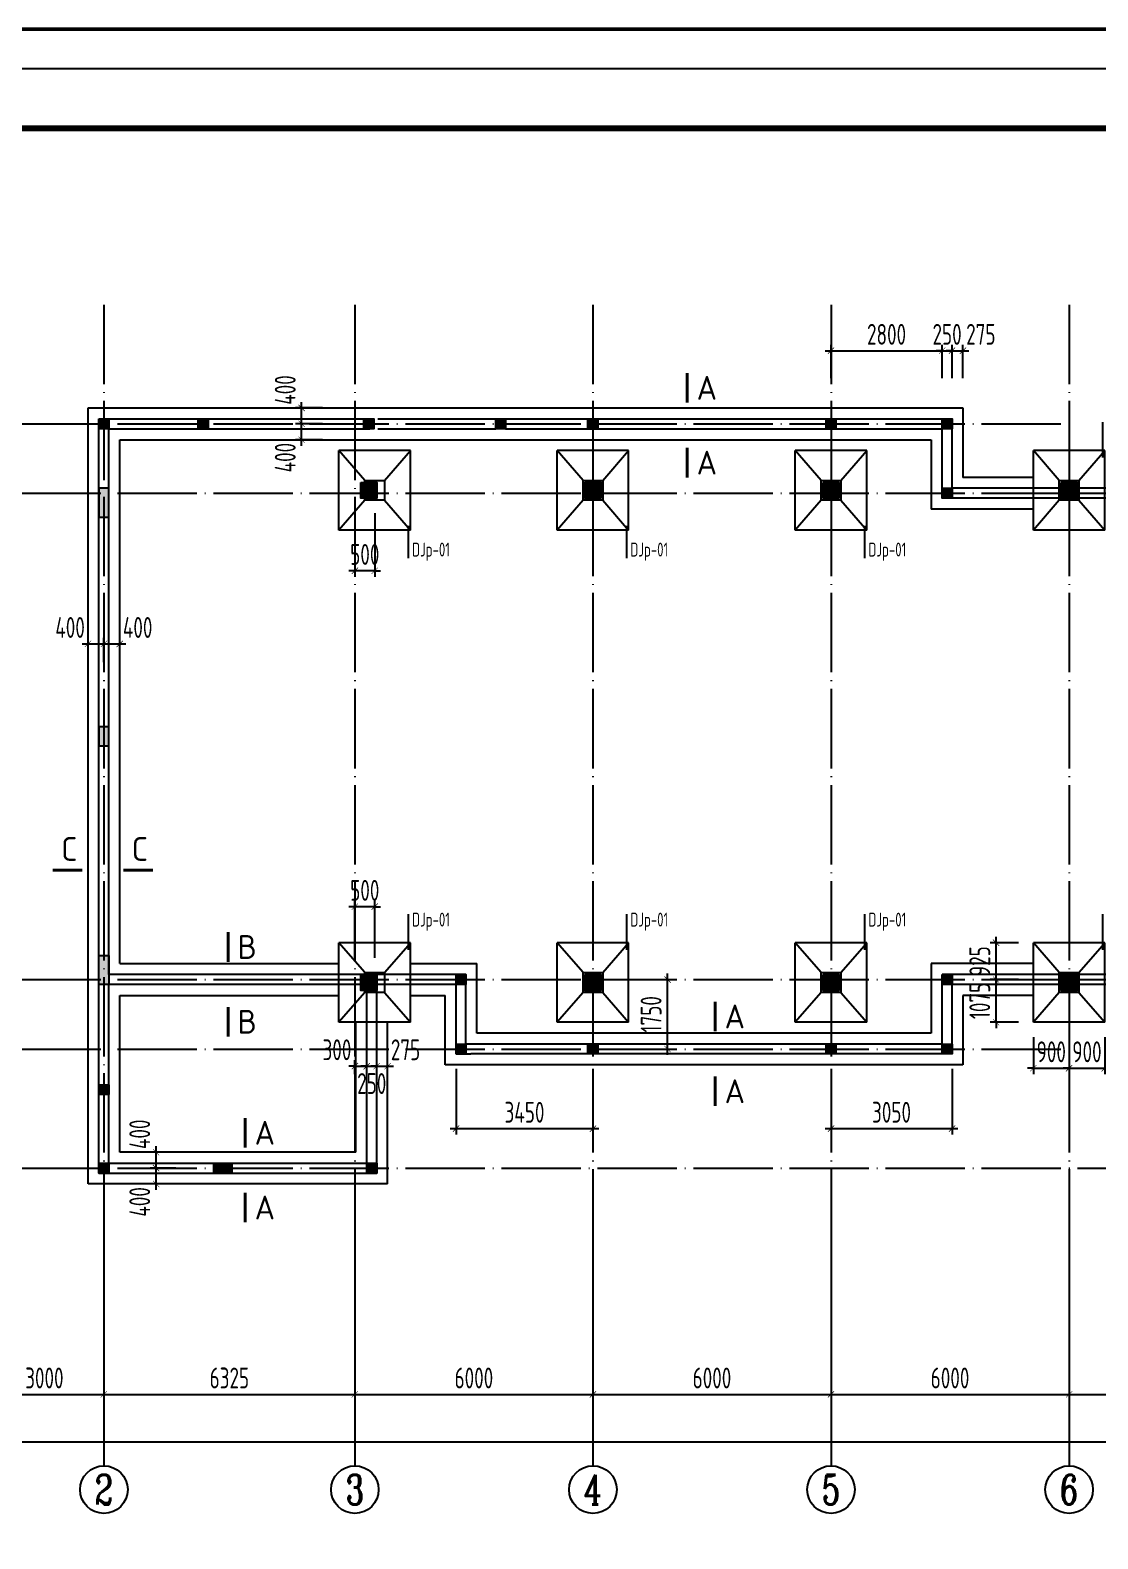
# Model space of a CAD drawing. Extents: x -159214 to 158333, y 7819 to 689505.
# Drawn here: x 38776 to 65683, y 348787 to 386793 of the extents above; entities that cross this region are included whole.
import ezdxf
from ezdxf.enums import TextEntityAlignment as Align

# ---------------------------------------------------------------- set-up
doc = ezdxf.new("R2010")
doc.units = 0
doc.header["$LTSCALE"] = 1000
doc.header["$PDMODE"] = 3
doc.linetypes.add('DOTE', pattern=[2.42, 2, -0.2, 0.02, -0.2])
doc.layers.get('0').update_dxf_attribs({"linetype": 'CONTINUOUS'})
doc.layers.get('Defpoints').update_dxf_attribs({"linetype": 'CONTINUOUS'})
for name, color, linetype in [('AXIS_TEXT', 3, 'CONTINUOUS'), ('d-一层结构平面', 4, 'CONTINUOUS'), ('d-檩条布置', 7, 'CONTINUOUS'), ('d-轴线', 7, 'CONTINUOUS'), ('MOUNT', 3, 'CONTINUOUS'), ('PUB_DWGN', 7, 'CONTINUOUS'), ('PUB_TEXT', 7, 'CONTINUOUS'), ('PUB_TITLE', 4, 'CONTINUOUS'), ('邓-AXIS', 1, 'DOTE'), ('邓-AXIS_DIM', 3, 'CONTINUOUS'), ('邓-AXIS_NUM', 7, 'CONTINUOUS'), ('邓-BASE_SING', 7, 'CONTINUOUS'), ('邓-BASE_STR', 7, 'CONTINUOUS'), ('邓-COLU', 7, 'CONTINUOUS'), ('邓-COLU_HATCH', 8, 'CONTINUOUS'), ('邓-DIM', 3, 'CONTINUOUS'), ('邓-TEXT', 7, 'CONTINUOUS'), ('邓-THICK', 6, 'CONTINUOUS'), ('邓-WALL', 2, 'CONTINUOUS'), ('邓-WALL_BR', 2, 'CONTINUOUS')]:
    doc.layers.add(name, color=color, linetype=linetype)
doc.styles.add('-GBCBIGGBENOR', font='GBENOR.shx', dxfattribs={"bigfont": 'GBCBIG.shx'})
doc.styles.add('HZTXT', font='romans', dxfattribs={"bigfont": 'hztxt'})
doc.styles.add('title_font', font='GBENOR.shx', dxfattribs={"bigfont": 'GBCBIG.shx'})
doc.styles.add('TSSD_Axis', font='complex.shx', dxfattribs={"width": 0.7, "bigfont": 'hztxt.shx'})
doc.styles.add('TSSD_Dimension', font='tssdeng.shx', dxfattribs={"width": 0.7, "bigfont": 'Hztxt.shx'})
doc.styles.add('TSSD_Label', font='tssdeng.shx', dxfattribs={"width": 0.7, "bigfont": 'Hztxt.shx'})
doc.styles.add('TSSD_NORM', font='tssdeng.shx', dxfattribs={"bigfont": 'hztxt.shx'})
doc.dimstyles.new('TSSD_150_150', dxfattribs={"dimtxt": 525, "dimasz": 150, "dimexe": 150, "dimexo": 375, "dimgap": 150, "dimtad": 1, "dimdec": 0, "dimzin": 0, "dimdsep": 46, "dimtxsty": 'TSSD_Dimension', "dimblk": 'ARCHTICK', "dimblk1": 'ARCHTICK', "dimblk2": 'ARCHTICK', "dimcen": 0, "dimdle": 150, "dimclrt": 7, "dimadec": 0, "dimazin": 0, "dimtfac": 1, "dimtdec": 0, "dimtix": 1, "dimtmove": 2, "dimatfit": 3, "dimfxl": 1, "dimtolj": 1, "dimtzin": 0, "dimarcsym": 0})

# ---------------------------------------------------------------- blocks, each defined once
blk = doc.blocks.new('结构A2+0.5')
at = {"layer": 'PUB_TITLE'}
blk.add_lwpolyline([(0, -63000), (133650, -63000), (133650, 0), (0, 0)], close=True, dxfattribs=at)
at = {"layer": 'PUB_TITLE', "const_width": 150}
blk.add_lwpolyline([(3750, -61500), (132150, -61500), (132150, -1500), (3750, -1500)], close=True, dxfattribs=at)
at = {"layer": 'MOUNT', "color": 4, "style": 'HZTXT'}
blk.add_attdef('00', (130703, -60956), '', height=330, dxfattribs=at)
at = {"layer": 'PUB_DWGN', "style": 'title_font'}
for tag, height, p in [('工程名称1', 900, (127304, -45157)), ('工程名称2', 900, (127304, -46498)), ('图号', 600, (127304, -61007))]:
    blk.add_attdef(tag, text='', height=height, dxfattribs=at).set_placement(p, align=Align.CENTER)
at = {"layer": 'PUB_TEXT', "style": '-GBCBIGGBENOR'}
for tag, height, p in [('图名1', 849, (127304, -51263)), ('图名2', 849, (127373, -52205)), ('日期', 600, (124615, -58935)), ('比例', 600, (129973, -58904))]:
    blk.add_attdef(tag, text='', height=height, dxfattribs=at).set_placement(p, align=Align.CENTER)
blk = doc.blocks.new('_ArchTick')
at = {"color": 0, "linetype": 'ByBlock', "const_width": 0.1}
blk.add_lwpolyline([(-0.53, -0.53), (0.53, 0.53)], dxfattribs=at)
blk = doc.blocks.new('*D147')
at = {"layer": 'Defpoints', "color": 0}
for p in [(0, -18500), (99450, -18500), (99450, -23900)]:
    blk.add_point(p, dxfattribs=at)
at = {"layer": '邓-AXIS_DIM', "color": 0, "lineweight": -2}
for p, q in [((0, -18875), (0, -24050)), ((99450, -18875), (99450, -24050)), ((-150, -23900), (99600, -23900))]:
    blk.add_line(p, q, dxfattribs=at)
at = {"layer": '邓-AXIS_DIM', "color": 0, "lineweight": -2, "xscale": 150, "yscale": 150, "zscale": 150, "rotation": 180}
blk.add_blockref('_ArchTick', (0, -23900), dxfattribs=at)
at = {"layer": '邓-AXIS_DIM', "color": 0, "lineweight": -2, "xscale": 150, "yscale": 150, "zscale": 150}
blk.add_blockref('_ArchTick', (99450, -23900), dxfattribs=at)
at = {"layer": '邓-AXIS_DIM', "color": 7, "insert": (49725, -23487.5), "char_height": 525, "attachment_point": 5, "style": 'TSSD_Dimension'}
blk.add_mtext('\\A1;99450', dxfattribs=at)
blk = doc.blocks.new('ts_axno')
at = {"color": 0, "linetype": 'ByBlock', "lineweight": -2}
blk.add_circle((0, 0), 0.5, dxfattribs=at)
at = {"color": 0, "linetype": 'ByBlock', "lineweight": -2, "style": 'TSSD_Axis', "width": 0.7}
blk.add_attdef('A', text='', height=0.6, dxfattribs=at).set_placement((0, 0), align=Align.MIDDLE_CENTER)
blk = doc.blocks.new('*D152')
at = {"layer": 'Defpoints', "color": 0}
for p in [(0, -18500), (3000, -18500), (3000, -22700)]:
    blk.add_point(p, dxfattribs=at)
at = {"layer": '邓-AXIS_DIM', "color": 0, "lineweight": -2}
for p, q in [((0, -18875), (0, -22850)), ((3000, -18875), (3000, -22850)), ((-150, -22700), (3150, -22700))]:
    blk.add_line(p, q, dxfattribs=at)
at = {"layer": '邓-AXIS_DIM', "color": 0, "lineweight": -2, "xscale": 150, "yscale": 150, "zscale": 150, "rotation": 180}
blk.add_blockref('_ArchTick', (0, -22700), dxfattribs=at)
at = {"layer": '邓-AXIS_DIM', "color": 0, "lineweight": -2, "xscale": 150, "yscale": 150, "zscale": 150}
blk.add_blockref('_ArchTick', (3000, -22700), dxfattribs=at)
at = {"layer": '邓-AXIS_DIM', "color": 7, "insert": (1500, -22287.5), "char_height": 525, "attachment_point": 5, "style": 'TSSD_Dimension'}
blk.add_mtext('\\A1;3000', dxfattribs=at)
blk = doc.blocks.new('*D153')
at = {"layer": 'Defpoints', "color": 0}
for p in [(3000, -18500), (9325, -18500, 0), (9325, -22700)]:
    blk.add_point(p, dxfattribs=at)
at = {"layer": '邓-AXIS_DIM', "color": 0, "lineweight": -2}
for p, q in [((3000, -18875), (3000, -22850)), ((9325, -18875), (9325, -22850)), ((2850, -22700), (9475, -22700))]:
    blk.add_line(p, q, dxfattribs=at)
at = {"layer": '邓-AXIS_DIM', "color": 0, "lineweight": -2, "xscale": 150, "yscale": 150, "zscale": 150, "rotation": 180}
blk.add_blockref('_ArchTick', (3000, -22700), dxfattribs=at)
at = {"layer": '邓-AXIS_DIM', "color": 0, "lineweight": -2, "xscale": 150, "yscale": 150, "zscale": 150}
blk.add_blockref('_ArchTick', (9325, -22700), dxfattribs=at)
at = {"layer": '邓-AXIS_DIM', "color": 7, "insert": (6162.5, -22287.5), "char_height": 525, "attachment_point": 5, "style": 'TSSD_Dimension'}
blk.add_mtext('\\A1;6325', dxfattribs=at)
blk = doc.blocks.new('*D154')
at = {"layer": 'Defpoints', "color": 0}
for p in [(9325, -18500, 0), (15325, -18500), (15325, -22700)]:
    blk.add_point(p, dxfattribs=at)
at = {"layer": '邓-AXIS_DIM', "color": 0, "lineweight": -2}
for p, q in [((9325, -18875), (9325, -22850)), ((15325, -18875), (15325, -22850)), ((9175, -22700), (15475, -22700))]:
    blk.add_line(p, q, dxfattribs=at)
at = {"layer": '邓-AXIS_DIM', "color": 0, "lineweight": -2, "xscale": 150, "yscale": 150, "zscale": 150, "rotation": 180}
blk.add_blockref('_ArchTick', (9325, -22700), dxfattribs=at)
at = {"layer": '邓-AXIS_DIM', "color": 0, "lineweight": -2, "xscale": 150, "yscale": 150, "zscale": 150}
blk.add_blockref('_ArchTick', (15325, -22700), dxfattribs=at)
at = {"layer": '邓-AXIS_DIM', "color": 7, "insert": (12325, -22287.5), "char_height": 525, "attachment_point": 5, "style": 'TSSD_Dimension'}
blk.add_mtext('\\A1;6000', dxfattribs=at)
blk = doc.blocks.new('*D155')
at = {"layer": 'Defpoints', "color": 0}
for p in [(15325, -18500), (21325, -18500), (21325, -22700)]:
    blk.add_point(p, dxfattribs=at)
at = {"layer": '邓-AXIS_DIM', "color": 0, "lineweight": -2}
for p, q in [((15325, -18875), (15325, -22850)), ((21325, -18875), (21325, -22850)), ((15175, -22700), (21475, -22700))]:
    blk.add_line(p, q, dxfattribs=at)
at = {"layer": '邓-AXIS_DIM', "color": 0, "lineweight": -2, "xscale": 150, "yscale": 150, "zscale": 150, "rotation": 180}
blk.add_blockref('_ArchTick', (15325, -22700), dxfattribs=at)
at = {"layer": '邓-AXIS_DIM', "color": 0, "lineweight": -2, "xscale": 150, "yscale": 150, "zscale": 150}
blk.add_blockref('_ArchTick', (21325, -22700), dxfattribs=at)
at = {"layer": '邓-AXIS_DIM', "color": 7, "insert": (18325, -22287.5), "char_height": 525, "attachment_point": 5, "style": 'TSSD_Dimension'}
blk.add_mtext('\\A1;6000', dxfattribs=at)
blk = doc.blocks.new('*D156')
at = {"layer": 'Defpoints', "color": 0}
for p in [(21325, -18500), (27325, -18500), (27325, -22700)]:
    blk.add_point(p, dxfattribs=at)
at = {"layer": '邓-AXIS_DIM', "color": 0, "lineweight": -2}
for p, q in [((21325, -18875), (21325, -22850)), ((27325, -18875), (27325, -22850)), ((21175, -22700), (27475, -22700))]:
    blk.add_line(p, q, dxfattribs=at)
at = {"layer": '邓-AXIS_DIM', "color": 0, "lineweight": -2, "xscale": 150, "yscale": 150, "zscale": 150, "rotation": 180}
blk.add_blockref('_ArchTick', (21325, -22700), dxfattribs=at)
at = {"layer": '邓-AXIS_DIM', "color": 0, "lineweight": -2, "xscale": 150, "yscale": 150, "zscale": 150}
blk.add_blockref('_ArchTick', (27325, -22700), dxfattribs=at)
at = {"layer": '邓-AXIS_DIM', "color": 7, "insert": (24325, -22287.5), "char_height": 525, "attachment_point": 5, "style": 'TSSD_Dimension'}
blk.add_mtext('\\A1;6000', dxfattribs=at)
blk = doc.blocks.new('*D157')
at = {"layer": 'Defpoints', "color": 0}
for p in [(27325, -18500), (33325, -18500), (33325, -22700)]:
    blk.add_point(p, dxfattribs=at)
at = {"layer": '邓-AXIS_DIM', "color": 0, "lineweight": -2}
for p, q in [((27325, -18875), (27325, -22850)), ((33325, -18875), (33325, -22850)), ((27175, -22700), (33475, -22700))]:
    blk.add_line(p, q, dxfattribs=at)
at = {"layer": '邓-AXIS_DIM', "color": 0, "lineweight": -2, "xscale": 150, "yscale": 150, "zscale": 150, "rotation": 180}
blk.add_blockref('_ArchTick', (27325, -22700), dxfattribs=at)
at = {"layer": '邓-AXIS_DIM', "color": 0, "lineweight": -2, "xscale": 150, "yscale": 150, "zscale": 150}
blk.add_blockref('_ArchTick', (33325, -22700), dxfattribs=at)
at = {"layer": '邓-AXIS_DIM', "color": 7, "insert": (30325, -22287.5), "char_height": 525, "attachment_point": 5, "style": 'TSSD_Dimension'}
blk.add_mtext('\\A1;6000', dxfattribs=at)
blk = doc.blocks.new('A1结构')
at = {"layer": 'PUB_TITLE'}
blk.add_lwpolyline([(0, -594), (0, 0), (841, 0), (841, -594)], close=True, dxfattribs=at)
at = {"layer": 'PUB_TITLE', "const_width": 1}
blk.add_lwpolyline([(25, -584), (25, -10), (831, -10), (831, -584)], close=True, dxfattribs=at)
at = {"layer": 'MOUNT', "color": 4, "style": 'HZTXT'}
blk.add_attdef('00', (821.35, -580.37), '', height=2.2, dxfattribs=at)
at = {"layer": 'PUB_DWGN', "style": 'title_font'}
for tag, height, p in [('工程名称1', 6, (798.69, -475.05)), ('工程名称2', 6, (798.69, -483.99)), ('图号', 4, (798.69, -580.71))]:
    blk.add_attdef(tag, text='', height=height, dxfattribs=at).set_placement(p, align=Align.CENTER)
at = {"layer": 'PUB_TEXT', "style": '-GBCBIGGBENOR'}
for tag, height, p in [('图名1', 5.66, (798.69, -515.75)), ('图名2', 5.66, (799.16, -522.03)), ('比例', 4, (816.49, -566.69)), ('日期', 4, (780.76, -566.9))]:
    blk.add_attdef(tag, text='', height=height, dxfattribs=at).set_placement(p, align=Align.CENTER)
blk = doc.blocks.new('蛋种鸡舍一层结构')
at = {"layer": '邓-COLU_HATCH'}
for points in [[(2875, -605), (3125, -605), (3125, 125), (2875, 125)], [(9475, 275), (9875, 275), (9875, -125), (9475, -125)], [(15125, 280), (15525, 280), (15525, -120), (15125, -120)], [(21125, 275), (21525, 275), (21525, -125), (21125, -125)], [(27125, 275), (27525, 275), (27525, -125), (27125, -125)], [(2875, -6365), (3125, -6365), (3125, -5885), (2875, -5885)], [(2875, -11645), (3125, -11645), (3125, -12375), (2875, -12375)], [(9475, -12125), (9875, -12125), (9875, -12525), (9475, -12525)], [(15125, -12125), (15525, -12125), (15525, -12525), (15125, -12525)], [(21125, -12125), (21525, -12125), (21525, -12525), (21125, -12525)], [(27125, -12125), (27525, -12125), (27525, -12525), (27125, -12525)], [(2875, -16875), (3125, -16875), (3125, -17125), (2875, -17125)], [(5775, -16875), (6225, -16875), (6225, -17125), (5775, -17125)], [(9625, -16875), (9875, -16875), (9875, -17125), (9625, -17125)], [(9625, -16875), (9875, -16875), (9875, -17125), (9625, -17125)]]:
    blk.add_hatch(color=256, dxfattribs=at).paths.add_polyline_path(points)
at = {"layer": '邓-COLU'}
for points in [[(2875, -605), (3125, -605), (3125, 125), (2875, 125)], [(9475, 275), (9875, 275), (9875, -125), (9475, -125)], [(15125, 280), (15525, 280), (15525, -120), (15125, -120)], [(27125, 275), (27525, 275), (27525, -125), (27125, -125)], [(2875, -6365), (3125, -6365), (3125, -5885), (2875, -5885)], [(2875, -11645), (3125, -11645), (3125, -12375), (2875, -12375)], [(9475, -12125), (9875, -12125), (9875, -12525), (9475, -12525)], [(15125, -12125), (15525, -12125), (15525, -12525), (15125, -12525)], [(27125, -12125), (27525, -12125), (27525, -12525), (27125, -12525)], [(2875, -16875), (3125, -16875), (3125, -17125), (2875, -17125)], [(5775, -16875), (6225, -16875), (6225, -17125), (5775, -17125)], [(9625, -16875), (9875, -16875), (9875, -17125), (9625, -17125)]]:
    blk.add_lwpolyline(points, close=True, dxfattribs=at)
at = {"layer": '邓-COLU', "elevation": 0}
for points in [[(21125, 275), (21525, 275), (21525, -125), (21125, -125)], [(21125, -12125), (21525, -12125), (21525, -12525), (21125, -12525)]]:
    blk.add_lwpolyline(points, close=True, dxfattribs=at)
blk = doc.blocks.new('局部柱')
at = {"layer": '邓-COLU_HATCH'}
for points in [[(-125, 125), (125, 125), (125, -125), (-125, -125)], [(6550, 125), (6800, 125), (6800, -125), (6550, -125)], [(9875, 125), (10125, 125), (10125, -125), (9875, -125)], [(12200, 125), (12450, 125), (12450, -125), (12200, -125)], [(18200, 125), (18450, 125), (18450, -125), (18200, -125)], [(21125, 125), (21375, 125), (21375, -125), (21125, -125)], [(21125, -1625), (21375, -1625), (21375, -1875), (21125, -1875)], [(8875, -13875), (9125, -13875), (9125, -14125), (8875, -14125)], [(21125, -13875), (21375, -13875), (21375, -14125), (21125, -14125)], [(8875, -15625), (9125, -15625), (9125, -15875), (8875, -15875)], [(12200, -15625), (12450, -15625), (12450, -15875), (12200, -15875)], [(18200, -15625), (18450, -15625), (18450, -15875), (18200, -15875)], [(21125, -15625), (21375, -15625), (21375, -15875), (21125, -15875)]]:
    blk.add_hatch(color=256, dxfattribs=at).paths.add_polyline_path(points)
at = {"layer": '邓-COLU'}
for points in [[(-125, 125), (125, 125), (125, -125), (-125, -125)], [(9875, 125), (10125, 125), (10125, -125), (9875, -125)], [(21125, 125), (21375, 125), (21375, -125), (21125, -125)], [(21125, -1625), (21375, -1625), (21375, -1875), (21125, -1875)], [(8875, -13875), (9125, -13875), (9125, -14125), (8875, -14125)], [(21125, -13875), (21375, -13875), (21375, -14125), (21125, -14125)], [(8875, -15625), (9125, -15625), (9125, -15875), (8875, -15875)], [(21125, -15625), (21375, -15625), (21375, -15875), (21125, -15875)]]:
    blk.add_lwpolyline(points, close=True, dxfattribs=at)
at = {"layer": '邓-COLU', "elevation": 0}
for points in [[(6550, 125), (6800, 125), (6800, -125), (6550, -125)], [(12200, 125), (12450, 125), (12450, -125), (12200, -125)], [(18200, 125), (18450, 125), (18450, -125), (18200, -125)], [(12200, -15625), (12450, -15625), (12450, -15875), (12200, -15875)], [(18200, -15625), (18450, -15625), (18450, -15875), (18200, -15875)]]:
    blk.add_lwpolyline(points, close=True, dxfattribs=at)
blk = doc.blocks.new('JC3')
at = {"layer": '邓-BASE_SING'}
blk.add_line((846, 1718), (846, 825), dxfattribs=at)
at = {"layer": '邓-TEXT'}
for p, q in [((-900, -1000), (-900, 1000)), ((900, 1000), (-900, 1000)), ((-250, 250), (-900, 1000)), ((250, 250), (900, 1000)), ((900, -1000), (900, 1000)), ((-250, -250), (-900, -1000)), ((250, -250), (900, -1000)), ((900, -1000), (-900, -1000))]:
    blk.add_line(p, q, dxfattribs=at)
blk.add_lwpolyline([(-250, -250), (-250, 250), (250, 250), (250, -250)], close=True, dxfattribs=at)
at = {"layer": '邓-BASE_SING', "style": 'TSSD_NORM', "width": 0.7}
blk.add_text('DJ\x8ep\x8f-01', height=350, dxfattribs=at).set_placement((943, 1410))
blk = doc.blocks.new('基础布置')
at = {"layer": '邓-COLU_HATCH'}
for points in [[(2375, 125), (2625, 125), (2625, -125), (2375, -125)], [(-125, -16650), (125, -16650), (125, -16900), (-125, -16900)]]:
    blk.add_hatch(color=256, dxfattribs=at).paths.add_polyline_path(points)
at = {"layer": '邓-BASE_SING'}
for p, q in [((7671, -2568), (7671, -3382)), ((13171, -2568), (13171, -3382)), ((19171, -2568, 0), (19171, -3382, 0))]:
    blk.add_line(p, q, dxfattribs=at)
at = {"layer": '邓-BASE_STR'}
for p, q in [((-400, -19150), (-400, 400)), ((-400, 400), (21650, 400)), ((21650, 400), (21650, -1350)), ((400, -13600), (400, -400)), ((400, -400), (20850, -400)), ((20850, -400), (20850, -2150)), ((23425, -1350), (21650, -1350)), ((23425, -2150), (20850, -2150)), ((400, -13600), (5925, -13600)), ((7725, -13600), (9400, -13600)), ((9400, -15350), (9400, -13600)), ((20850, -13600), (20850, -15350)), ((23425, -13600), (20850, -13600)), ((400, -14400), (5925, -14400)), ((400, -18350), (400, -14400)), ((7725, -14400), (8600, -14400)), ((8600, -16150), (8600, -14400)), ((21650, -14400), (21650, -16150)), ((23425, -14400), (21650, -14400)), ((6350, -18350), (6350, -15075)), ((7150, -19150), (7150, -15075)), ((20850, -15350), (9400, -15350)), ((21650, -16150), (8600, -16150)), ((6350, -18350), (400, -18350)), ((7150, -19150), (-400, -19150))]:
    blk.add_line(p, q, dxfattribs=at)
at = {"layer": '邓-COLU', "elevation": 0}
blk.add_lwpolyline([(2375, 125), (2625, 125), (2625, -125), (2375, -125)], close=True, dxfattribs=at)
at = {"layer": '邓-COLU'}
blk.add_lwpolyline([(-125, -16650), (125, -16650), (125, -16900), (-125, -16900)], close=True, dxfattribs=at)
at = {"layer": '邓-TEXT'}
for p, q in [((6575, -1425), (5925, -675)), ((5925, -2675), (5925, -675)), ((7725, -675), (5925, -675)), ((7075, -1425), (7725, -675)), ((7725, -2675), (7725, -675)), ((12075, -1425), (11425, -675)), ((11425, -2675), (11425, -675)), ((13225, -675), (11425, -675)), ((12575, -1425), (13225, -675)), ((13225, -2675), (13225, -675)), ((18075, -1425, 0), (17425, -675, 0)), ((17425, -2675, 0), (17425, -675, 0)), ((19225, -675, 0), (17425, -675, 0)), ((18575, -1425, 0), (19225, -675, 0)), ((19225, -2675, 0), (19225, -675, 0)), ((6575, -1925), (5925, -2675)), ((7075, -1925), (7725, -2675)), ((12075, -1925), (11425, -2675)), ((12575, -1925), (13225, -2675)), ((18075, -1925, 0), (17425, -2675, 0)), ((18575, -1925, 0), (19225, -2675, 0)), ((7725, -2675), (5925, -2675)), ((13225, -2675), (11425, -2675)), ((19225, -2675, 0), (17425, -2675, 0))]:
    blk.add_line(p, q, dxfattribs=at)
for points in [[(6575, -1925), (6575, -1425), (7075, -1425), (7075, -1925)], [(12075, -1925), (12075, -1425), (12575, -1425), (12575, -1925)]]:
    blk.add_lwpolyline(points, close=True, dxfattribs=at)
at = {"layer": '邓-TEXT', "elevation": 0}
blk.add_lwpolyline([(18075, -1925), (18075, -1425), (18575, -1425), (18575, -1925)], close=True, dxfattribs=at)
at = {"layer": '邓-WALL'}
for p, q in [((9125, -15625), (9125, -13875)), ((21125, -15625), (21125, -13875)), ((8875, -15875), (8875, -14125)), ((21375, -15625), (21375, -14125)), ((8875, -15875), (9250, -15875))]:
    blk.add_line(p, q, dxfattribs=at)
at = {"layer": '邓-WALL_BR'}
for p, q in [((-125, -18875), (-125, 125)), ((-125, 125), (6700, 125, 0)), ((6900, 125), (9875, 125)), ((10125, 125), (21375, 125)), ((21375, -1625), (21375, 125)), ((125, -13875), (125, -125)), ((125, -125), (6700, -125, 0)), ((6900, -125), (9875, -125)), ((10125, -125), (21125, -125)), ((21125, -1875), (21125, -125)), ((84075, -1875), (21125, -1875)), ((84025, -1625), (21375, -1625)), ((9125, -13875), (125, -13875)), ((96325, -13875), (21125, -13875)), ((6625, -14125), (125, -14125)), ((125, -18625), (125, -14125)), ((6625, -18625), (6625, -14125)), ((8875, -14125), (6875, -14125)), ((6875, -18737), (6875, -14125)), ((96325, -14125), (21375, -14125)), ((21125, -15625), (9125, -15625)), ((21375, -15875), (9250, -15875)), ((21375, -15875), (21375, -15625)), ((-125, -18875), (6875, -18875)), ((125, -18625), (6625, -18625)), ((6875, -18625), (6875, -18875))]:
    blk.add_line(p, q, dxfattribs=at)
at = {"layer": 'AXIS_TEXT'}
for p in [(24325, -1675), (6825, -14075), (12325, -14075), (18325, -14075, 0), (24325, -14075)]:
    blk.add_blockref('JC3', p, dxfattribs=at)
at = {"layer": 'd-一层结构平面'}
blk.add_blockref('蛋种鸡舍一层结构', (-3000, -1750), dxfattribs=at)
at = {"layer": '邓-DIM'}
blk.add_blockref('局部柱', (0, 0), dxfattribs=at)
at = {"layer": '邓-BASE_SING', "style": 'TSSD_NORM', "width": 0.7}
for p in [(7768, -3343), (13268, -3343), (19268, -3343, 0)]:
    blk.add_text('DJ\x8ep\x8f-01', height=350, dxfattribs=at).set_placement(p)
blk = doc.blocks.new('*D288')
at = {"layer": 'Defpoints', "color": 0}
for p in [(45617, 376876), (46521, 376876), (46521, 376476)]:
    blk.add_point(p, dxfattribs=at)
at = {"layer": '邓-DIM', "color": 0, "lineweight": -2}
for p, q in [((46146, 376876), (45467, 376876)), ((45617, 376326), (45617, 377026)), ((46146, 376476), (45467, 376476))]:
    blk.add_line(p, q, dxfattribs=at)
at = {"layer": '邓-DIM', "color": 0, "lineweight": -2, "xscale": 150, "yscale": 150, "zscale": 150}
for p, rotation in [((45617, 376876), 90), ((45617, 376476), 270)]:
    blk.add_blockref('_ArchTick', p, dxfattribs=dict(at, rotation=rotation))
at = {"layer": '邓-DIM', "color": 7, "insert": (45204, 376025), "char_height": 525, "attachment_point": 5, "rotation": 90, "style": 'TSSD_Dimension'}
blk.add_mtext('\\A1;400', dxfattribs=at)
blk = doc.blocks.new('*D289')
at = {"layer": 'Defpoints', "color": 0}
for p in [(45617, 377276), (46521, 377276), (46521, 376876)]:
    blk.add_point(p, dxfattribs=at)
at = {"layer": '邓-DIM', "color": 0, "lineweight": -2}
for p, q in [((45617, 376726), (45617, 377426)), ((46146, 377276), (45467, 377276)), ((46146, 376876), (45467, 376876))]:
    blk.add_line(p, q, dxfattribs=at)
at = {"layer": '邓-DIM', "color": 0, "lineweight": -2, "xscale": 150, "yscale": 150, "zscale": 150}
for p, rotation in [((45617, 377276), 90), ((45617, 376876), 270)]:
    blk.add_blockref('_ArchTick', p, dxfattribs=dict(at, rotation=rotation))
at = {"layer": '邓-DIM', "color": 7, "insert": (45204, 377728), "char_height": 525, "attachment_point": 5, "rotation": 90, "style": 'TSSD_Dimension'}
blk.add_mtext('\\A1;400', dxfattribs=at)
blk = doc.blocks.new('*D290')
at = {"layer": 'Defpoints', "color": 0}
for p in [(40634, 371333), (40234, 370493), (40634, 370493)]:
    blk.add_point(p, dxfattribs=at)
at = {"layer": '邓-DIM', "color": 0, "lineweight": -2}
for p, q in [((40084, 371333), (40784, 371333)), ((40234, 370868), (40234, 371483)), ((40634, 370868), (40634, 371483))]:
    blk.add_line(p, q, dxfattribs=at)
at = {"layer": '邓-DIM', "color": 0, "lineweight": -2, "xscale": 150, "yscale": 150, "zscale": 150, "rotation": 180}
blk.add_blockref('_ArchTick', (40234, 371333), dxfattribs=at)
at = {"layer": '邓-DIM', "color": 0, "lineweight": -2, "xscale": 150, "yscale": 150, "zscale": 150}
blk.add_blockref('_ArchTick', (40634, 371333), dxfattribs=at)
at = {"layer": '邓-DIM', "color": 7, "insert": (39782, 371746), "char_height": 525, "attachment_point": 5, "style": 'TSSD_Dimension'}
blk.add_mtext('\\A1;400', dxfattribs=at)
blk = doc.blocks.new('*D291')
at = {"layer": 'Defpoints', "color": 0}
for p in [(41034, 371333), (40634, 370493), (41034, 370493)]:
    blk.add_point(p, dxfattribs=at)
at = {"layer": '邓-DIM', "color": 0, "lineweight": -2}
for p, q in [((40484, 371333), (41184, 371333)), ((40634, 370868), (40634, 371483)), ((41034, 370868), (41034, 371483))]:
    blk.add_line(p, q, dxfattribs=at)
at = {"layer": '邓-DIM', "color": 0, "lineweight": -2, "xscale": 150, "yscale": 150, "zscale": 150, "rotation": 180}
blk.add_blockref('_ArchTick', (40634, 371333), dxfattribs=at)
at = {"layer": '邓-DIM', "color": 0, "lineweight": -2, "xscale": 150, "yscale": 150, "zscale": 150}
blk.add_blockref('_ArchTick', (41034, 371333), dxfattribs=at)
at = {"layer": '邓-DIM', "color": 7, "insert": (41485, 371746), "char_height": 525, "attachment_point": 5, "style": 'TSSD_Dimension'}
blk.add_mtext('\\A1;400', dxfattribs=at)
blk = doc.blocks.new('*D292')
at = {"layer": 'Defpoints', "color": 0}
for p in [(41950, 358126), (42823, 358126), (42823, 357726)]:
    blk.add_point(p, dxfattribs=at)
at = {"layer": '邓-DIM', "color": 0, "lineweight": -2}
for p, q in [((42448, 358126), (41800, 358126)), ((41950, 357576), (41950, 358276)), ((42448, 357726), (41800, 357726))]:
    blk.add_line(p, q, dxfattribs=at)
at = {"layer": '邓-DIM', "color": 0, "lineweight": -2, "xscale": 150, "yscale": 150, "zscale": 150}
for p, rotation in [((41950, 358126), 90), ((41950, 357726), 270)]:
    blk.add_blockref('_ArchTick', p, dxfattribs=dict(at, rotation=rotation))
at = {"layer": '邓-DIM', "color": 7, "insert": (41537, 357275), "char_height": 525, "attachment_point": 5, "rotation": 90, "style": 'TSSD_Dimension'}
blk.add_mtext('\\A1;400', dxfattribs=at)
blk = doc.blocks.new('*D293')
at = {"layer": 'Defpoints', "color": 0}
for p in [(41950, 358526), (42823, 358526), (42823, 358126)]:
    blk.add_point(p, dxfattribs=at)
at = {"layer": '邓-DIM', "color": 0, "lineweight": -2}
for p, q in [((42448, 358526), (41800, 358526)), ((41950, 357976), (41950, 358676)), ((42448, 358126), (41800, 358126))]:
    blk.add_line(p, q, dxfattribs=at)
at = {"layer": '邓-DIM', "color": 0, "lineweight": -2, "xscale": 150, "yscale": 150, "zscale": 150}
for p, rotation in [((41950, 358526), 90), ((41950, 358126), 270)]:
    blk.add_blockref('_ArchTick', p, dxfattribs=dict(at, rotation=rotation))
at = {"layer": '邓-DIM', "color": 7, "insert": (41537, 358978), "char_height": 525, "attachment_point": 5, "rotation": 90, "style": 'TSSD_Dimension'}
blk.add_mtext('\\A1;400', dxfattribs=at)
blk = doc.blocks.new('*D294')
at = {"layer": 'Defpoints', "color": 0}
for p in [(47259, 360694), (46959, 360115), (47259, 360115)]:
    blk.add_point(p, dxfattribs=at)
at = {"layer": '邓-DIM', "color": 0, "lineweight": -2}
for p, q in [((46959, 360694), (46809, 360694)), ((46959, 360490), (46959, 360844)), ((46959, 360694), (47259, 360694)), ((47259, 360490), (47259, 360844)), ((47259, 360694), (47409, 360694))]:
    blk.add_line(p, q, dxfattribs=at)
at = {"layer": '邓-DIM', "color": 0, "lineweight": -2, "xscale": 150, "yscale": 150, "zscale": 150}
blk.add_blockref('_ArchTick', (46959, 360694), dxfattribs=at)
at = {"layer": '邓-DIM', "color": 0, "lineweight": -2, "xscale": 150, "yscale": 150, "zscale": 150, "rotation": 180}
blk.add_blockref('_ArchTick', (47259, 360694), dxfattribs=at)
at = {"layer": '邓-DIM', "color": 7, "insert": (46507, 361107), "char_height": 525, "attachment_point": 5, "style": 'TSSD_Dimension'}
blk.add_mtext('\\A1;300', dxfattribs=at)
blk = doc.blocks.new('*D295')
at = {"layer": 'Defpoints', "color": 0}
for p in [(47509, 360694), (47259, 360115), (47509, 360115)]:
    blk.add_point(p, dxfattribs=at)
at = {"layer": '邓-DIM', "color": 0, "lineweight": -2}
for p, q in [((47259, 360694), (47109, 360694)), ((47259, 360490), (47259, 360844)), ((47259, 360694), (47509, 360694)), ((47509, 360490), (47509, 360844)), ((47509, 360694), (47659, 360694))]:
    blk.add_line(p, q, dxfattribs=at)
at = {"layer": '邓-DIM', "color": 0, "lineweight": -2, "xscale": 150, "yscale": 150, "zscale": 150}
blk.add_blockref('_ArchTick', (47259, 360694), dxfattribs=at)
at = {"layer": '邓-DIM', "color": 0, "lineweight": -2, "xscale": 150, "yscale": 150, "zscale": 150, "rotation": 180}
blk.add_blockref('_ArchTick', (47509, 360694), dxfattribs=at)
at = {"layer": '邓-DIM', "color": 7, "insert": (47384, 360257), "char_height": 525, "attachment_point": 5, "style": 'TSSD_Dimension'}
blk.add_mtext('\\A1;250', dxfattribs=at)
blk = doc.blocks.new('*D296')
at = {"layer": 'Defpoints', "color": 0}
for p in [(47784, 360694), (47509, 360115), (47784, 360115)]:
    blk.add_point(p, dxfattribs=at)
at = {"layer": '邓-DIM', "color": 0, "lineweight": -2}
for p, q in [((47509, 360694), (47359, 360694)), ((47509, 360490), (47509, 360844)), ((47509, 360694), (47784, 360694)), ((47784, 360490), (47784, 360844)), ((47784, 360694), (47934, 360694))]:
    blk.add_line(p, q, dxfattribs=at)
at = {"layer": '邓-DIM', "color": 0, "lineweight": -2, "xscale": 150, "yscale": 150, "zscale": 150}
blk.add_blockref('_ArchTick', (47509, 360694), dxfattribs=at)
at = {"layer": '邓-DIM', "color": 0, "lineweight": -2, "xscale": 150, "yscale": 150, "zscale": 150, "rotation": 180}
blk.add_blockref('_ArchTick', (47784, 360694), dxfattribs=at)
at = {"layer": '邓-DIM', "color": 7, "insert": (48235, 361107), "char_height": 525, "attachment_point": 5, "style": 'TSSD_Dimension'}
blk.add_mtext('\\A1;275', dxfattribs=at)
blk = doc.blocks.new('*D297')
at = {"layer": 'Defpoints', "color": 0}
for p in [(54838, 362876), (54941, 362876), (54941, 361126)]:
    blk.add_point(p, dxfattribs=at)
at = {"layer": '邓-DIM', "color": 0, "lineweight": -2}
for p, q in [((54838, 360976), (54838, 363026)), ((54566, 362876), (54688, 362876)), ((54566, 361126), (54688, 361126))]:
    blk.add_line(p, q, dxfattribs=at)
at = {"layer": '邓-DIM', "color": 0, "lineweight": -2, "xscale": 150, "yscale": 150, "zscale": 150}
for p, rotation in [((54838, 362876), 90), ((54838, 361126), 270)]:
    blk.add_blockref('_ArchTick', p, dxfattribs=dict(at, rotation=rotation))
at = {"layer": '邓-DIM', "color": 7, "insert": (54425, 362001), "char_height": 525, "attachment_point": 5, "rotation": 90, "style": 'TSSD_Dimension'}
blk.add_mtext('\\A1;1750', dxfattribs=at)
blk = doc.blocks.new('*D298')
at = {"layer": 'Defpoints', "color": 0}
for p in [(61759, 378719), (58959, 377651), (61759, 377651)]:
    blk.add_point(p, dxfattribs=at)
at = {"layer": '邓-DIM', "color": 0, "lineweight": -2}
for p, q in [((58809, 378719), (61909, 378719)), ((58959, 378026), (58959, 378869)), ((61759, 378026), (61759, 378869))]:
    blk.add_line(p, q, dxfattribs=at)
at = {"layer": '邓-DIM', "color": 0, "lineweight": -2, "xscale": 150, "yscale": 150, "zscale": 150, "rotation": 180}
blk.add_blockref('_ArchTick', (58959, 378719), dxfattribs=at)
at = {"layer": '邓-DIM', "color": 0, "lineweight": -2, "xscale": 150, "yscale": 150, "zscale": 150}
blk.add_blockref('_ArchTick', (61759, 378719), dxfattribs=at)
at = {"layer": '邓-DIM', "color": 7, "insert": (60359, 379131), "char_height": 525, "attachment_point": 5, "style": 'TSSD_Dimension'}
blk.add_mtext('\\A1;2800', dxfattribs=at)
blk = doc.blocks.new('*D299')
at = {"layer": 'Defpoints', "color": 0}
for p in [(62009, 378719), (61759, 377651), (62009, 377651)]:
    blk.add_point(p, dxfattribs=at)
at = {"layer": '邓-DIM', "color": 0, "lineweight": -2}
for p, q in [((61759, 378719), (61609, 378719)), ((61759, 378026), (61759, 378869)), ((61759, 378719), (62009, 378719)), ((62009, 378026), (62009, 378869)), ((62009, 378719), (62159, 378719))]:
    blk.add_line(p, q, dxfattribs=at)
at = {"layer": '邓-DIM', "color": 0, "lineweight": -2, "xscale": 150, "yscale": 150, "zscale": 150}
blk.add_blockref('_ArchTick', (61759, 378719), dxfattribs=at)
at = {"layer": '邓-DIM', "color": 0, "lineweight": -2, "xscale": 150, "yscale": 150, "zscale": 150, "rotation": 180}
blk.add_blockref('_ArchTick', (62009, 378719), dxfattribs=at)
at = {"layer": '邓-DIM', "color": 7, "insert": (61884, 379131), "char_height": 525, "attachment_point": 5, "style": 'TSSD_Dimension'}
blk.add_mtext('\\A1;250', dxfattribs=at)
blk = doc.blocks.new('*D300')
at = {"layer": 'Defpoints', "color": 0}
for p in [(62284, 378719), (62009, 377651), (62284, 377651)]:
    blk.add_point(p, dxfattribs=at)
at = {"layer": '邓-DIM', "color": 0, "lineweight": -2}
for p, q in [((62009, 378719), (61859, 378719)), ((62009, 378026), (62009, 378869)), ((62009, 378719), (62284, 378719)), ((62284, 378026), (62284, 378869)), ((62284, 378719), (62434, 378719))]:
    blk.add_line(p, q, dxfattribs=at)
at = {"layer": '邓-DIM', "color": 0, "lineweight": -2, "xscale": 150, "yscale": 150, "zscale": 150}
blk.add_blockref('_ArchTick', (62009, 378719), dxfattribs=at)
at = {"layer": '邓-DIM', "color": 0, "lineweight": -2, "xscale": 150, "yscale": 150, "zscale": 150, "rotation": 180}
blk.add_blockref('_ArchTick', (62284, 378719), dxfattribs=at)
at = {"layer": '邓-DIM', "color": 7, "insert": (62735, 379131), "char_height": 525, "attachment_point": 5, "style": 'TSSD_Dimension'}
blk.add_mtext('\\A1;275', dxfattribs=at)
blk = doc.blocks.new('*D438')
at = {"layer": 'Defpoints', "color": 0}
for p in [(49509, 361001), (52959, 361001), (52959, 359120)]:
    blk.add_point(p, dxfattribs=at)
at = {"layer": '邓-DIM', "color": 0, "lineweight": -2}
for p, q in [((49509, 360626), (49509, 358970)), ((52959, 360626), (52959, 358970)), ((49359, 359120), (53109, 359120))]:
    blk.add_line(p, q, dxfattribs=at)
at = {"layer": '邓-DIM', "color": 0, "lineweight": -2, "xscale": 150, "yscale": 150, "zscale": 150, "rotation": 180}
blk.add_blockref('_ArchTick', (49509, 359120), dxfattribs=at)
at = {"layer": '邓-DIM', "color": 0, "lineweight": -2, "xscale": 150, "yscale": 150, "zscale": 150}
blk.add_blockref('_ArchTick', (52959, 359120), dxfattribs=at)
at = {"layer": '邓-DIM', "color": 7, "insert": (51234, 359533), "char_height": 525, "attachment_point": 5, "style": 'TSSD_Dimension'}
blk.add_mtext('\\A1;3450', dxfattribs=at)
blk = doc.blocks.new('*D439')
at = {"layer": 'Defpoints', "color": 0}
for p in [(58959, 361001), (62009, 361001), (62009, 359120)]:
    blk.add_point(p, dxfattribs=at)
at = {"layer": '邓-DIM', "color": 0, "lineweight": -2}
for p, q in [((58959, 360626), (58959, 358970)), ((62009, 360626), (62009, 358970)), ((58809, 359120), (62159, 359120))]:
    blk.add_line(p, q, dxfattribs=at)
at = {"layer": '邓-DIM', "color": 0, "lineweight": -2, "xscale": 150, "yscale": 150, "zscale": 150, "rotation": 180}
blk.add_blockref('_ArchTick', (58959, 359120), dxfattribs=at)
at = {"layer": '邓-DIM', "color": 0, "lineweight": -2, "xscale": 150, "yscale": 150, "zscale": 150}
blk.add_blockref('_ArchTick', (62009, 359120), dxfattribs=at)
at = {"layer": '邓-DIM', "color": 7, "insert": (60484, 359533), "char_height": 525, "attachment_point": 5, "style": 'TSSD_Dimension'}
blk.add_mtext('\\A1;3050', dxfattribs=at)
blk = doc.blocks.new('*D440')
at = {"layer": 'Defpoints', "color": 0}
for p in [(63120, 362876), (64059, 362876), (64059, 361801)]:
    blk.add_point(p, dxfattribs=at)
at = {"layer": '邓-DIM', "color": 0, "lineweight": -2}
for p, q in [((63120, 362876), (63120, 363026)), ((63684, 362876), (62970, 362876)), ((63120, 361801), (63120, 362876)), ((63684, 361801), (62970, 361801)), ((63120, 361801), (63120, 361651))]:
    blk.add_line(p, q, dxfattribs=at)
at = {"layer": '邓-DIM', "color": 0, "lineweight": -2, "xscale": 150, "yscale": 150, "zscale": 150}
for p, rotation in [((63120, 362876), 270), ((63120, 361801), 90)]:
    blk.add_blockref('_ArchTick', p, dxfattribs=dict(at, rotation=rotation))
at = {"layer": '邓-DIM', "color": 7, "insert": (62708, 362339), "char_height": 525, "attachment_point": 5, "rotation": 90, "style": 'TSSD_Dimension'}
blk.add_mtext('\\A1;1075', dxfattribs=at)
blk = doc.blocks.new('*D441')
at = {"layer": 'Defpoints', "color": 0}
for p in [(63120, 363801), (64059, 363801), (64059, 362876)]:
    blk.add_point(p, dxfattribs=at)
at = {"layer": '邓-DIM', "color": 0, "lineweight": -2}
for p, q in [((63684, 363801), (62970, 363801)), ((63120, 363801), (63120, 363951)), ((63120, 362876), (63120, 363801)), ((63684, 362876), (62970, 362876)), ((63120, 362876), (63120, 362726))]:
    blk.add_line(p, q, dxfattribs=at)
at = {"layer": '邓-DIM', "color": 0, "lineweight": -2, "xscale": 150, "yscale": 150, "zscale": 150}
for p, rotation in [((63120, 363801), 270), ((63120, 362876), 90)]:
    blk.add_blockref('_ArchTick', p, dxfattribs=dict(at, rotation=rotation))
at = {"layer": '邓-DIM', "color": 7, "insert": (62708, 363339), "char_height": 525, "attachment_point": 5, "rotation": 90, "style": 'TSSD_Dimension'}
blk.add_mtext('\\A1;925', dxfattribs=at)
blk = doc.blocks.new('*D442')
at = {"layer": 'Defpoints', "color": 0}
for p in [(64059, 361801), (64959, 361801), (64959, 360643)]:
    blk.add_point(p, dxfattribs=at)
at = {"layer": '邓-DIM', "color": 0, "lineweight": -2}
for p, q in [((64059, 361426), (64059, 360493)), ((64959, 361426), (64959, 360493)), ((64059, 360643), (63909, 360643)), ((64059, 360643), (64959, 360643)), ((64959, 360643), (65109, 360643))]:
    blk.add_line(p, q, dxfattribs=at)
at = {"layer": '邓-DIM', "color": 0, "lineweight": -2, "xscale": 150, "yscale": 150, "zscale": 150}
blk.add_blockref('_ArchTick', (64059, 360643), dxfattribs=at)
at = {"layer": '邓-DIM', "color": 0, "lineweight": -2, "xscale": 150, "yscale": 150, "zscale": 150, "rotation": 180}
blk.add_blockref('_ArchTick', (64959, 360643), dxfattribs=at)
at = {"layer": '邓-DIM', "color": 7, "insert": (64509, 361056), "char_height": 525, "attachment_point": 5, "style": 'TSSD_Dimension'}
blk.add_mtext('\\A1;900', dxfattribs=at)
blk = doc.blocks.new('*D443')
at = {"layer": 'Defpoints', "color": 0}
for p in [(64959, 361801), (65859, 361801), (65859, 360643)]:
    blk.add_point(p, dxfattribs=at)
at = {"layer": '邓-DIM', "color": 0, "lineweight": -2}
for p, q in [((64959, 361426), (64959, 360493)), ((65859, 361426), (65859, 360493)), ((64959, 360643), (64809, 360643)), ((64959, 360643), (65859, 360643)), ((65859, 360643), (66009, 360643))]:
    blk.add_line(p, q, dxfattribs=at)
at = {"layer": '邓-DIM', "color": 0, "lineweight": -2, "xscale": 150, "yscale": 150, "zscale": 150}
blk.add_blockref('_ArchTick', (64959, 360643), dxfattribs=at)
at = {"layer": '邓-DIM', "color": 0, "lineweight": -2, "xscale": 150, "yscale": 150, "zscale": 150, "rotation": 180}
blk.add_blockref('_ArchTick', (65859, 360643), dxfattribs=at)
at = {"layer": '邓-DIM', "color": 7, "insert": (65409, 361056), "char_height": 525, "attachment_point": 5, "style": 'TSSD_Dimension'}
blk.add_mtext('\\A1;900', dxfattribs=at)
blk = doc.blocks.new('*D444')
at = {"layer": 'Defpoints', "color": 0}
for p in [(46959, 364712), (46959, 363051), (47459, 363051)]:
    blk.add_point(p, dxfattribs=at)
at = {"layer": '邓-DIM', "color": 0, "lineweight": -2}
for p, q in [((46959, 364712), (46809, 364712)), ((46959, 363426), (46959, 364862)), ((47459, 364712), (46959, 364712)), ((47459, 363426), (47459, 364862)), ((47459, 364712), (47609, 364712))]:
    blk.add_line(p, q, dxfattribs=at)
at = {"layer": '邓-DIM', "color": 0, "lineweight": -2, "xscale": 150, "yscale": 150, "zscale": 150}
blk.add_blockref('_ArchTick', (46959, 364712), dxfattribs=at)
at = {"layer": '邓-DIM', "color": 0, "lineweight": -2, "xscale": 150, "yscale": 150, "zscale": 150, "rotation": 180}
blk.add_blockref('_ArchTick', (47459, 364712), dxfattribs=at)
at = {"layer": '邓-DIM', "color": 7, "insert": (47209, 365124), "char_height": 525, "attachment_point": 5, "style": 'TSSD_Dimension'}
blk.add_mtext('\\A1;500', dxfattribs=at)
blk = doc.blocks.new('*D445')
at = {"layer": 'Defpoints', "color": 0}
for p in [(46959, 375001), (47459, 375001), (46959, 373173)]:
    blk.add_point(p, dxfattribs=at)
at = {"layer": '邓-DIM', "color": 0, "lineweight": -2}
for p, q in [((46959, 374626), (46959, 373023)), ((47459, 374626), (47459, 373023)), ((46959, 373173), (46809, 373173)), ((47459, 373173), (46959, 373173)), ((47459, 373173), (47609, 373173))]:
    blk.add_line(p, q, dxfattribs=at)
at = {"layer": '邓-DIM', "color": 0, "lineweight": -2, "xscale": 150, "yscale": 150, "zscale": 150}
blk.add_blockref('_ArchTick', (46959, 373173), dxfattribs=at)
at = {"layer": '邓-DIM', "color": 0, "lineweight": -2, "xscale": 150, "yscale": 150, "zscale": 150, "rotation": 180}
blk.add_blockref('_ArchTick', (47459, 373173), dxfattribs=at)
at = {"layer": '邓-DIM', "color": 7, "insert": (47209, 373586), "char_height": 525, "attachment_point": 5, "style": 'TSSD_Dimension'}
blk.add_mtext('\\A1;500', dxfattribs=at)
blk = doc.blocks.new('办公附属轴线')
at = {"layer": '邓-AXIS'}
for p, q in [((3000, 4750), (3000, -18500)), ((9325, 4750, 0), (9325, -18500, 0)), ((15325, 4750, 0), (15325, -18500, 0)), ((21325, 4750, 0), (21325, -18500, 0)), ((27325, 4750, 0), (27325, -18500, 0)), ((-1500, 1750), (27325, 1750)), ((-1500, 0), (100950, 0)), ((-1500, -12250), (100950, -12250)), ((-1500, -14000), (27325, -14000)), ((-1500, -17000), (100950, -17000))]:
    blk.add_line(p, q, dxfattribs=at)
at = {"layer": '邓-AXIS_NUM'}
for p, q in [((3000, -18500), (3000, -24500)), ((9325, -18500), (9325, -24500)), ((15325, -18500), (15325, -24500)), ((21325, -18500), (21325, -24500)), ((27325, -18500), (27325, -24500))]:
    blk.add_line(p, q, dxfattribs=at)
ref = blk.add_blockref('ts_axno', (3000, -25100), dxfattribs=dict(at, xscale=1200, yscale=1200, zscale=1200))
ref.add_attrib('2', '2', dxfattribs={"height": 750, "style": 'TSSD_Axis', "width": 0.7}).set_placement((3000, -25100), align=Align.MIDDLE_CENTER)
ref = blk.add_blockref('ts_axno', (9325, -25100), dxfattribs=dict(at, xscale=1200, yscale=1200, zscale=1200))
ref.add_attrib('3', '3', dxfattribs={"height": 750, "style": 'TSSD_Axis', "width": 0.7}).set_placement((9325, -25100), align=Align.MIDDLE_CENTER)
ref = blk.add_blockref('ts_axno', (15325, -25100), dxfattribs=dict(at, xscale=1200, yscale=1200, zscale=1200))
ref.add_attrib('4', '4', dxfattribs={"height": 750, "style": 'TSSD_Axis', "width": 0.7}).set_placement((15325, -25100), align=Align.MIDDLE_CENTER)
ref = blk.add_blockref('ts_axno', (21325, -25100), dxfattribs=dict(at, xscale=1200, yscale=1200, zscale=1200))
ref.add_attrib('5', '5', dxfattribs={"height": 750, "style": 'TSSD_Axis', "width": 0.7}).set_placement((21325, -25100), align=Align.MIDDLE_CENTER)
ref = blk.add_blockref('ts_axno', (27325, -25100), dxfattribs=dict(at, xscale=1200, yscale=1200, zscale=1200))
ref.add_attrib('6', '6', dxfattribs={"height": 750, "style": 'TSSD_Axis', "width": 0.7}).set_placement((27325, -25100), align=Align.MIDDLE_CENTER)
at = {"layer": '邓-AXIS_DIM'}
for base, p1, p2, picture, middle in [((99450, -23900), (0, -18500), (99450, -18500), '*D147', (49725, -23487.5)), ((3000, -22700), (0, -18500), (3000, -18500), '*D152', (1500, -22287.5)), ((9325, -22700), (3000, -18500), (9325, -18500, 0), '*D153', (6162.5, -22287.5)), ((15325, -22700), (9325, -18500, 0), (15325, -18500), '*D154', (12325, -22287.5)), ((21325, -22700), (15325, -18500), (21325, -18500), '*D155', (18325, -22287.5)), ((27325, -22700), (21325, -18500), (27325, -18500), '*D156', (24325, -22287.5)), ((33325, -22700), (27325, -18500), (33325, -18500), '*D157', (30325, -22287.5))]:
    dim = blk.add_linear_dim(base=base, p1=p1, p2=p2, angle=180, dimstyle='TSSD_150_150', dxfattribs=at)
    dim.commit()
    dim.dimension.update_dxf_attribs({"geometry": picture, "text_midpoint": middle})

msp = doc.modelspace()

# ---------------------------------------------------------------- linework, layer by layer
at = {"layer": '邓-THICK', "const_width": 75}
for points in [[(55335, 377408.3), (55335, 378158.3)], [(55335, 376274), (55335, 375524)], [(40091.9, 365628.3), (39341.9, 365628.3)], [(41120.9, 365628.3), (41870.9, 365628.3)], [(43764.4, 363321.9), (43764.4, 364071.9)], [(43764.4, 362187.6), (43764.4, 361437.6)], [(56040.3, 361571.9), (56040.3, 362321.9)], [(56040.3, 360437.6), (56040.3, 359687.6)], [(44195.5, 358641.9), (44195.5, 359391.9)], [(44195.5, 357507.6), (44195.5, 356757.6)]]:
    msp.add_lwpolyline(points, dxfattribs=at)

# ---------------------------------------------------------------- block references
at = {"layer": 'd-檩条布置', "xscale": 100, "yscale": 100, "zscale": 100}
msp.add_blockref('A1结构', (24682.6, 445218.8), dxfattribs=at)
at = {"layer": 'd-轴线'}
msp.add_blockref('办公附属轴线', (37633.7, 375126.4), dxfattribs=at)
at = {"layer": '邓-DIM'}
msp.add_blockref('结构A2+0.5', (24682.6, 385818.8), dxfattribs=at)
at = {"layer": '邓-THICK'}
msp.add_blockref('基础布置', (40633.7, 376876.4), dxfattribs=at)

# ---------------------------------------------------------------- texts
at = {"layer": '邓-THICK', "style": 'TSSD_Label'}
for s, p in [('A', (55572.5, 377483.3)), ('A', (55572.5, 375599)), ('C', (39555.4, 365865.8)), ('C', (41334.4, 365865.8)), ('B', (44001.9, 363396.9)), ('A', (56277.8, 361646.9)), ('B', (44001.9, 361512.6)), ('A', (56277.8, 359762.6)), ('A', (44433, 358716.9)), ('A', (44433, 356832.6))]:
    msp.add_text(s, height=600, dxfattribs=at).set_placement(p)

# ---------------------------------------------------------------- dimensions: what is measured, and where the dimension line sits
at = {"layer": '邓-DIM'}
for base, p1, p2, picture, middle in [((61758.7, 378718.6), (58958.7, 377651.4), (61758.7, 377651.4), '*D298', (60358.7, 379131.1)), ((62008.7, 378718.6), (61758.7, 377651.4), (62008.7, 377651.4), '*D299', (61883.7, 379131.1)), ((46958.7, 373173.2), (47458.7, 375001.4), (46958.7, 375001.4), '*D445', (47208.7, 373585.7)), ((46958.7, 364711.8), (47458.7, 363051.4), (46958.7, 363051.4), '*D444', (47208.7, 365124.3)), ((64958.7, 360643.3), (64058.7, 361801.4), (64958.7, 361801.4), '*D442', (64508.7, 361055.8)), ((65858.7, 360643.3), (64958.7, 361801.4), (65858.7, 361801.4), '*D443', (65408.7, 361055.8)), ((52958.7, 359120.2), (49508.7, 361001.4), (52958.7, 361001.4), '*D438', (51233.7, 359532.7)), ((62008.7, 359120.2), (58958.7, 361001.4), (62008.7, 361001.4), '*D439', (60483.7, 359532.7))]:
    dim = msp.add_linear_dim(base=base, p1=p1, p2=p2, dimstyle='TSSD_150_150', dxfattribs=at)
    dim.commit()
    dim.dimension.update_dxf_attribs({"geometry": picture, "text_midpoint": middle})
for base, p1, p2, picture, middle in [((62283.7, 378718.6), (62008.7, 377651.4), (62283.7, 377651.4), '*D300', (62735.3, 379131.1)), ((40633.7, 371333.5), (40233.7, 370493.2), (40633.7, 370493.2), '*D290', (39782.1, 371746)), ((41033.7, 371333.5), (40633.7, 370493.2), (41033.7, 370493.2), '*D291', (41485.3, 371746)), ((47258.7, 360694.3), (46958.7, 360115), (47258.7, 360115), '*D294', (46507.1, 361106.8)), ((47783.7, 360694.3), (47508.7, 360115), (47783.7, 360115), '*D296', (48235.3, 361106.8)), ((47508.7, 360694.3), (47258.7, 360115), (47508.7, 360115), '*D295', (47383.7, 360256.8))]:
    dim = msp.add_linear_dim(base=base, p1=p1, p2=p2, dimstyle='TSSD_150_150', dxfattribs=at)
    dim.commit()
    dim.dimension.update_dxf_attribs({"geometry": picture, "text_midpoint": middle, "dimtype": 160})
for base, p1, p2, picture, middle in [((45616.8, 377276.4), (46520.7, 376876.4), (46520.7, 377276.4), '*D289', (45204.3, 377728.1)), ((45616.8, 376876.4), (46520.7, 376476.4), (46520.7, 376876.4), '*D288', (45204.3, 376024.8)), ((41949.5, 358526.4), (42822.8, 358126.4), (42822.8, 358526.4), '*D293', (41537, 358978.1)), ((41949.5, 358126.4), (42822.8, 357726.4), (42822.8, 358126.4), '*D292', (41537, 357274.8))]:
    dim = msp.add_linear_dim(base=base, p1=p1, p2=p2, angle=90, dimstyle='TSSD_150_150', dxfattribs=at)
    dim.commit()
    dim.dimension.update_dxf_attribs({"geometry": picture, "text_midpoint": middle, "dimtype": 160})
for base, p1, p2, picture, middle in [((63120.2, 363801.4), (64058.7, 362876.4), (64058.7, 363801.4), '*D441', (62707.7, 363338.9)), ((54837.9, 362876.4), (54941.2, 361126.4), (54941.2, 362876.4), '*D297', (54425.4, 362001.4)), ((63120.2, 362876.4), (64058.7, 361801.4), (64058.7, 362876.4), '*D440', (62707.7, 362338.9))]:
    dim = msp.add_linear_dim(base=base, p1=p1, p2=p2, angle=90, dimstyle='TSSD_150_150', dxfattribs=at)
    dim.commit()
    dim.dimension.update_dxf_attribs({"geometry": picture, "text_midpoint": middle})

doc.saveas('drawing.dxf')
